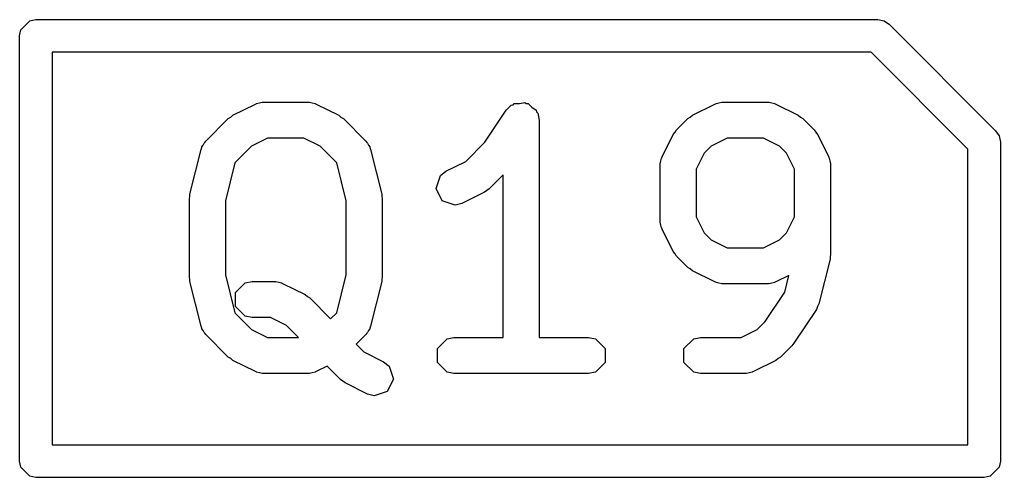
# Model space of a CAD drawing. Header units: millimetres. Extents: x 129 to 276, y -185 to -58.
# Drawn here: x 273 to 276, y -63.2 to -61.8 of the extents above; entities that cross this region are included whole.
import ezdxf

# ---------------------------------------------------------------- set-up
doc = ezdxf.new("R2010")
doc.units = ezdxf.units.MM
doc.layers.add('F.Fab', color=9, linetype='CONTINUOUS', true_color=0xafafaf)

msp = doc.modelspace()

# ---------------------------------------------------------------- linework, layer by layer
at = {"layer": 'F.Fab', "linetype": 'CONTINUOUS'}
for p, q in [((273.030866, -61.803806), (273.05, -61.8)), ((273.05, -61.8), (275.625, -61.8)), ((275.625, -61.8), (275.644134, -61.803806)), ((273.003806, -61.830866), (273.030866, -61.803806)), ((275.644134, -61.803806), (275.660355, -61.814645)), ((275.660355, -61.814645), (275.985355, -62.139644)), ((273, -61.85), (273.003806, -61.830866)), ((273, -63.15), (273, -61.85)), ((273.1, -61.9), (273.1, -63.1)), ((275.60429, -61.9), (273.1, -61.9)), ((275.9, -62.19571), (275.60429, -61.9)), ((273.652546, -62.092458), (273.721117, -62.058172)), ((273.721117, -62.058172), (273.723773, -62.057444)), ((273.723773, -62.057444), (273.724666, -62.056552)), ((273.724666, -62.056552), (273.733317, -62.054831)), ((273.733317, -62.054831), (273.741815, -62.052504)), ((273.741815, -62.052504), (273.743011, -62.052902)), ((273.743011, -62.052902), (273.745714, -62.052365)), ((273.745714, -62.052365), (273.882857, -62.052365)), ((273.882857, -62.052365), (273.885559, -62.052902)), ((273.885559, -62.052902), (273.886756, -62.052504)), ((273.886756, -62.052504), (273.895253, -62.054831)), ((273.895253, -62.054831), (273.903905, -62.056552)), ((273.903905, -62.056552), (273.904797, -62.057444)), ((273.904797, -62.057444), (273.907454, -62.058172)), ((273.907454, -62.058172), (273.976025, -62.092458)), ((274.488523, -62.076856), (274.503683, -62.061666)), ((274.503683, -62.061666), (274.509234, -62.060555)), ((274.509234, -62.060555), (274.513238, -62.056552)), ((274.513238, -62.056552), (274.529254, -62.056552)), ((274.529254, -62.056552), (274.544959, -62.053411)), ((274.544959, -62.053411), (274.54967, -62.056552)), ((274.54967, -62.056552), (274.555334, -62.056552)), ((274.555334, -62.056552), (274.566661, -62.067879)), ((274.566661, -62.067879), (274.579985, -62.076762)), ((275.05826, -62.092458), (275.126831, -62.058172)), ((275.126831, -62.058172), (275.129487, -62.057444)), ((275.129487, -62.057444), (275.13038, -62.056552)), ((275.13038, -62.056552), (275.139031, -62.054831)), ((275.139031, -62.054831), (275.147529, -62.052504)), ((275.147529, -62.052504), (275.148725, -62.052902)), ((275.148725, -62.052902), (275.151428, -62.052365)), ((275.151428, -62.052365), (275.288571, -62.052365)), ((275.288571, -62.052365), (275.291273, -62.052902)), ((275.291273, -62.052902), (275.292469, -62.052504)), ((275.292469, -62.052504), (275.300965, -62.05483)), ((275.300965, -62.05483), (275.309619, -62.056552)), ((275.309619, -62.056552), (275.310511, -62.057444)), ((275.310511, -62.057444), (275.313168, -62.058172)), ((275.313168, -62.058172), (275.38174, -62.092458)), ((273.638253, -62.10276), (273.645583, -62.097861)), ((273.645583, -62.097861), (273.652546, -62.092458)), ((273.976025, -62.092458), (273.982981, -62.097857)), ((273.982981, -62.097857), (273.990319, -62.10276)), ((274.42297, -62.175183), (274.488523, -62.076856)), ((274.579985, -62.076762), (274.581095, -62.082313)), ((274.581095, -62.082313), (274.585099, -62.086317)), ((274.585099, -62.086317), (274.589286, -62.107365)), ((275.043966, -62.10276), (275.051303, -62.097857)), ((275.051303, -62.097857), (275.05826, -62.092458)), ((275.38174, -62.092458), (275.388702, -62.097862)), ((275.388702, -62.097862), (275.396034, -62.102761)), ((273.56968, -62.171331), (273.638253, -62.10276)), ((273.990319, -62.10276), (274.058891, -62.171331)), ((274.589286, -62.107365), (274.589286, -62.772365)), ((275.00968, -62.137046), (275.043966, -62.10276)), ((275.396034, -62.102761), (275.430319, -62.137047)), ((274.965092, -62.219911), (274.999378, -62.15134)), ((274.999378, -62.15134), (275.00478, -62.144379)), ((275.00478, -62.144379), (275.00968, -62.137046)), ((275.430319, -62.137047), (275.435217, -62.144377)), ((275.435217, -62.144377), (275.440621, -62.15134)), ((275.440621, -62.15134), (275.474907, -62.219911)), ((275.985355, -62.139644), (275.996194, -62.155865)), ((275.996194, -62.155865), (275.996194, -62.155866)), ((275.996194, -62.155866), (276, -62.175)), ((273.557757, -62.191495), (273.557758, -62.189175)), ((273.557758, -62.189175), (273.561499, -62.183574)), ((273.561499, -62.183574), (273.56438, -62.177478)), ((273.56438, -62.177478), (273.566371, -62.176283)), ((273.566371, -62.176283), (273.56968, -62.171331)), ((273.709723, -62.186851), (273.658233, -62.238341)), ((273.758697, -62.162365), (273.709723, -62.186851)), ((273.869874, -62.162365), (273.758697, -62.162365)), ((273.918847, -62.186852), (273.869874, -62.162365)), ((273.970336, -62.238339), (273.918847, -62.186852)), ((274.058891, -62.171331), (274.0622, -62.176284)), ((274.0622, -62.176284), (274.064191, -62.177479)), ((274.064191, -62.177479), (274.067069, -62.183572)), ((274.067069, -62.183572), (274.070813, -62.189175)), ((274.070813, -62.189175), (274.070813, -62.191496)), ((274.364563, -62.233591), (274.42297, -62.175183)), ((275.115438, -62.186851), (275.093771, -62.208518)), ((275.164411, -62.162365), (275.115438, -62.186851)), ((275.275588, -62.162365), (275.164411, -62.162365)), ((275.324565, -62.186854), (275.275588, -62.162365)), ((275.346225, -62.208515), (275.324565, -62.186854)), ((276, -62.175), (276, -63.15)), ((273.520927, -62.334025), (273.555213, -62.196882)), ((273.555213, -62.196882), (273.557757, -62.191495)), ((274.070813, -62.191496), (274.073358, -62.196883)), ((274.073358, -62.196883), (274.107643, -62.334026)), ((274.964364, -62.222567), (274.965092, -62.219911)), ((275.093771, -62.208518), (275.069285, -62.257491)), ((275.370714, -62.257491), (275.346225, -62.208515)), ((275.474907, -62.219911), (275.475634, -62.222567)), ((275.9, -63.1), (275.9, -62.19571)), ((273.658233, -62.238341), (273.629285, -62.354137)), ((273.999285, -62.354136), (273.970336, -62.238339)), ((274.303974, -62.263887), (274.364563, -62.233591)), ((274.959285, -62.244508), (274.959822, -62.241805)), ((274.959285, -62.415937), (274.959285, -62.244508)), ((274.959424, -62.240609), (274.961751, -62.232111)), ((274.959822, -62.241805), (274.959424, -62.240609)), ((274.961751, -62.232111), (274.963472, -62.22346)), ((274.963472, -62.22346), (274.964364, -62.222567)), ((275.475634, -62.222567), (275.476527, -62.22346)), ((275.476527, -62.22346), (275.478247, -62.232111)), ((275.478247, -62.232111), (275.480575, -62.240609)), ((275.480575, -62.240609), (275.480176, -62.241805)), ((275.480176, -62.241805), (275.480714, -62.244508)), ((275.480714, -62.244508), (275.480714, -62.518794)), ((274.27371, -62.316978), (274.287021, -62.277044)), ((274.287021, -62.277044), (274.303974, -62.263887)), ((274.479286, -62.274431), (274.436034, -62.317685)), ((274.479286, -62.772365), (274.479286, -62.274431)), ((275.069285, -62.257491), (275.069285, -62.402953)), ((275.370714, -62.402953), (275.370714, -62.257491)), ((273.520599, -62.340757), (273.520927, -62.334025)), ((274.107643, -62.334026), (274.10797, -62.340757)), ((274.292535, -62.35463), (274.27371, -62.316978)), ((274.42174, -62.327987), (274.353168, -62.362273)), ((274.4287, -62.322584), (274.42174, -62.327987)), ((274.436034, -62.317685), (274.4287, -62.322584)), ((273.519285, -62.347365), (273.520599, -62.340757)), ((273.519285, -62.587365), (273.519285, -62.347365)), ((273.629285, -62.354137), (273.629285, -62.580593)), ((273.999285, -62.580593), (273.999285, -62.354136)), ((274.10797, -62.340757), (274.109285, -62.347365)), ((274.109285, -62.347365), (274.109285, -62.587365)), ((274.332469, -62.367941), (274.292535, -62.35463)), ((274.353168, -62.362273), (274.332469, -62.367941)), ((274.959822, -62.418639), (274.959285, -62.415937)), ((274.959424, -62.419836), (274.959822, -62.418639)), ((274.961751, -62.428333), (274.959424, -62.419836)), ((274.963472, -62.436985), (274.961751, -62.428333)), ((275.069285, -62.402953), (275.093771, -62.451926)), ((275.346225, -62.451929), (275.370714, -62.402953)), ((274.964364, -62.437877), (274.963472, -62.436985)), ((274.965092, -62.440534), (274.964364, -62.437877)), ((274.999378, -62.509105), (274.965092, -62.440534)), ((275.093771, -62.451926), (275.115438, -62.473593)), ((275.324565, -62.47359), (275.346225, -62.451929)), ((275.115438, -62.473593), (275.164411, -62.49808)), ((275.275588, -62.49808), (275.324565, -62.47359)), ((275.00478, -62.516065), (274.999378, -62.509105)), ((275.00968, -62.523399), (275.00478, -62.516065)), ((275.164411, -62.49808), (275.275588, -62.49808)), ((275.480714, -62.518794), (275.479399, -62.525401)), ((275.043966, -62.557685), (275.00968, -62.523399)), ((275.479072, -62.532133), (275.444786, -62.669277)), ((275.479399, -62.525401), (275.479072, -62.532133)), ((275.051303, -62.562587), (275.043966, -62.557685)), ((275.05826, -62.567987), (275.051303, -62.562587)), ((275.126831, -62.602273), (275.05826, -62.567987)), ((273.520599, -62.593972), (273.519285, -62.587365)), ((273.520927, -62.600705), (273.520599, -62.593972)), ((273.555213, -62.737848), (273.520927, -62.600705)), ((273.629285, -62.580593), (273.658234, -62.696389)), ((273.660615, -62.634889), (273.69038, -62.605124)), ((273.69038, -62.605124), (273.711428, -62.600937)), ((273.711428, -62.600937), (273.78, -62.600937)), ((273.78, -62.600937), (273.7827, -62.601474)), ((273.7827, -62.601474), (273.783898, -62.601075)), ((273.783898, -62.601075), (273.792406, -62.603404)), ((273.792406, -62.603404), (273.801048, -62.605124)), ((273.801048, -62.605124), (273.801939, -62.606015)), ((273.801939, -62.606015), (273.804596, -62.606743)), ((273.804596, -62.606743), (273.873167, -62.641028)), ((273.970336, -62.696389), (273.999285, -62.580593)), ((274.107643, -62.600704), (274.073358, -62.737847)), ((274.10797, -62.593972), (274.107643, -62.600704)), ((274.109285, -62.587365), (274.10797, -62.593972)), ((275.129487, -62.603), (275.126831, -62.602273)), ((275.13038, -62.603893), (275.129487, -62.603)), ((275.139031, -62.605613), (275.13038, -62.603893)), ((275.147529, -62.607941), (275.139031, -62.605613)), ((275.148725, -62.607542), (275.147529, -62.607941)), ((275.151428, -62.60808), (275.148725, -62.607542)), ((275.288571, -62.60808), (275.151428, -62.60808)), ((275.291273, -62.607542), (275.288571, -62.60808)), ((275.292469, -62.607941), (275.291273, -62.607542)), ((275.300965, -62.605614), (275.292469, -62.607941)), ((275.309619, -62.603893), (275.300965, -62.605614)), ((275.310511, -62.603), (275.309619, -62.603893)), ((275.313168, -62.602273), (275.310511, -62.603)), ((275.353148, -62.582282), (275.313168, -62.602273)), ((275.34038, -62.633354), (275.353148, -62.582282)), ((273.660615, -62.676985), (273.660615, -62.634889)), ((275.280115, -62.723753), (275.34038, -62.633354)), ((273.873167, -62.641028), (273.880133, -62.646434)), ((273.880133, -62.646434), (273.887462, -62.651331)), ((273.887462, -62.651331), (273.951428, -62.715297)), ((275.444786, -62.669277), (275.440773, -62.67777)), ((273.658234, -62.696389), (273.709722, -62.747877)), ((273.69038, -62.70675), (273.660615, -62.676985)), ((273.951428, -62.715297), (273.970336, -62.696389)), ((275.437191, -62.686445), (275.36862, -62.789302)), ((275.440773, -62.67777), (275.437191, -62.686445)), ((273.711428, -62.710937), (273.69038, -62.70675)), ((273.767016, -62.710937), (273.711428, -62.710937)), ((273.81599, -62.735423), (273.767016, -62.710937)), ((275.25599, -62.747878), (275.280115, -62.723753)), ((273.557758, -62.743235), (273.555213, -62.737848)), ((273.557758, -62.745555), (273.557758, -62.743235)), ((273.561499, -62.751155), (273.557758, -62.745555)), ((273.56438, -62.757252), (273.561499, -62.751155)), ((273.566371, -62.758446), (273.56438, -62.757252)), ((273.56968, -62.763399), (273.566371, -62.758446)), ((273.709722, -62.747877), (273.758698, -62.772365)), ((273.852932, -62.772365), (273.81599, -62.735423)), ((274.0622, -62.758445), (274.058891, -62.763399)), ((274.064191, -62.757251), (274.0622, -62.758445)), ((274.067069, -62.751157), (274.064191, -62.757251)), ((274.070813, -62.745555), (274.067069, -62.751157)), ((274.073358, -62.737847), (274.070813, -62.743234)), ((274.070813, -62.743234), (274.070813, -62.745555)), ((275.207016, -62.772365), (275.25599, -62.747878)), ((273.638252, -62.831971), (273.56968, -62.763399)), ((273.758698, -62.772365), (273.852932, -62.772365)), ((274.058891, -62.763399), (274.02921, -62.793079)), ((274.277758, -62.806317), (274.307523, -62.776552)), ((274.307523, -62.776552), (274.328571, -62.772365)), ((274.328571, -62.772365), (274.479286, -62.772365)), ((274.589286, -62.772365), (274.74, -62.772365)), ((274.74, -62.772365), (274.761048, -62.776552)), ((274.761048, -62.776552), (274.790813, -62.806317)), ((275.032044, -62.806317), (275.061809, -62.776552)), ((275.061809, -62.776552), (275.082857, -62.772365)), ((275.082857, -62.772365), (275.207016, -62.772365)), ((275.36862, -62.789302), (275.364774, -62.793155)), ((274.02921, -62.793079), (274.05258, -62.81645)), ((274.05258, -62.81645), (274.113168, -62.846744)), ((274.277758, -62.848413), (274.277758, -62.806317)), ((274.790813, -62.806317), (274.790813, -62.848413)), ((275.032044, -62.848413), (275.032044, -62.806317)), ((275.361748, -62.797685), (275.327462, -62.831971)), ((275.364774, -62.793155), (275.361748, -62.797685)), ((273.64558, -62.836867), (273.638252, -62.831971)), ((273.652547, -62.842274), (273.64558, -62.836867)), ((273.721117, -62.876558), (273.652547, -62.842274)), ((274.113168, -62.846744), (274.130121, -62.859902)), ((274.307523, -62.878178), (274.277758, -62.848413)), ((274.790813, -62.848413), (274.761048, -62.878178)), ((275.061809, -62.878178), (275.032044, -62.848413)), ((275.313167, -62.842274), (275.244596, -62.876559)), ((275.320133, -62.836867), (275.313167, -62.842274)), ((275.327462, -62.831971), (275.320133, -62.836867)), ((273.723773, -62.877285), (273.721117, -62.876558)), ((273.724666, -62.878178), (273.723773, -62.877285)), ((273.733319, -62.879899), (273.724666, -62.878178)), ((273.741816, -62.882226), (273.733319, -62.879899)), ((273.895263, -62.879897), (273.886755, -62.882227)), ((273.903905, -62.878178), (273.895263, -62.879897)), ((273.904796, -62.877286), (273.903905, -62.878178)), ((273.907453, -62.876559), (273.904796, -62.877286)), ((273.940568, -62.860001), (273.907453, -62.876559)), ((273.98111, -62.900542), (273.940568, -62.860001)), ((274.130121, -62.859902), (274.143433, -62.899836)), ((274.328571, -62.882365), (274.307523, -62.878178)), ((274.761048, -62.878178), (274.74, -62.882365)), ((275.082857, -62.882365), (275.061809, -62.878178)), ((275.232406, -62.879897), (275.223898, -62.882227)), ((275.241048, -62.878178), (275.232406, -62.879897)), ((275.241939, -62.877286), (275.241048, -62.878178)), ((275.244596, -62.876559), (275.241939, -62.877286)), ((273.743011, -62.881827), (273.741816, -62.882226)), ((273.745714, -62.882365), (273.743011, -62.881827)), ((273.882857, -62.882365), (273.745714, -62.882365)), ((273.885557, -62.881827), (273.882857, -62.882365)), ((273.886755, -62.882227), (273.885557, -62.881827)), ((273.98844, -62.90544), (273.98111, -62.900542)), ((273.995403, -62.910844), (273.98844, -62.90544)), ((274.143433, -62.899836), (274.124606, -62.937487)), ((274.74, -62.882365), (274.328571, -62.882365)), ((275.22, -62.882365), (275.082857, -62.882365)), ((275.2227, -62.881827), (275.22, -62.882365)), ((275.223898, -62.882227), (275.2227, -62.881827)), ((274.063974, -62.94513), (273.995403, -62.910844)), ((274.124606, -62.937487), (274.084672, -62.950798)), ((274.084672, -62.950798), (274.063974, -62.94513)), ((273.1, -63.1), (275.9, -63.1)), ((273.003806, -63.169134), (273, -63.15)), ((276, -63.15), (275.996194, -63.169134)), ((273.030866, -63.196194), (273.003806, -63.169134)), ((275.996194, -63.169134), (275.969134, -63.196194)), ((273.05, -63.2), (273.030866, -63.196194)), ((275.95, -63.2), (273.05, -63.2)), ((275.969134, -63.196194), (275.95, -63.2))]:
    msp.add_line(p, q, dxfattribs=at)

doc.saveas('drawing.dxf')
